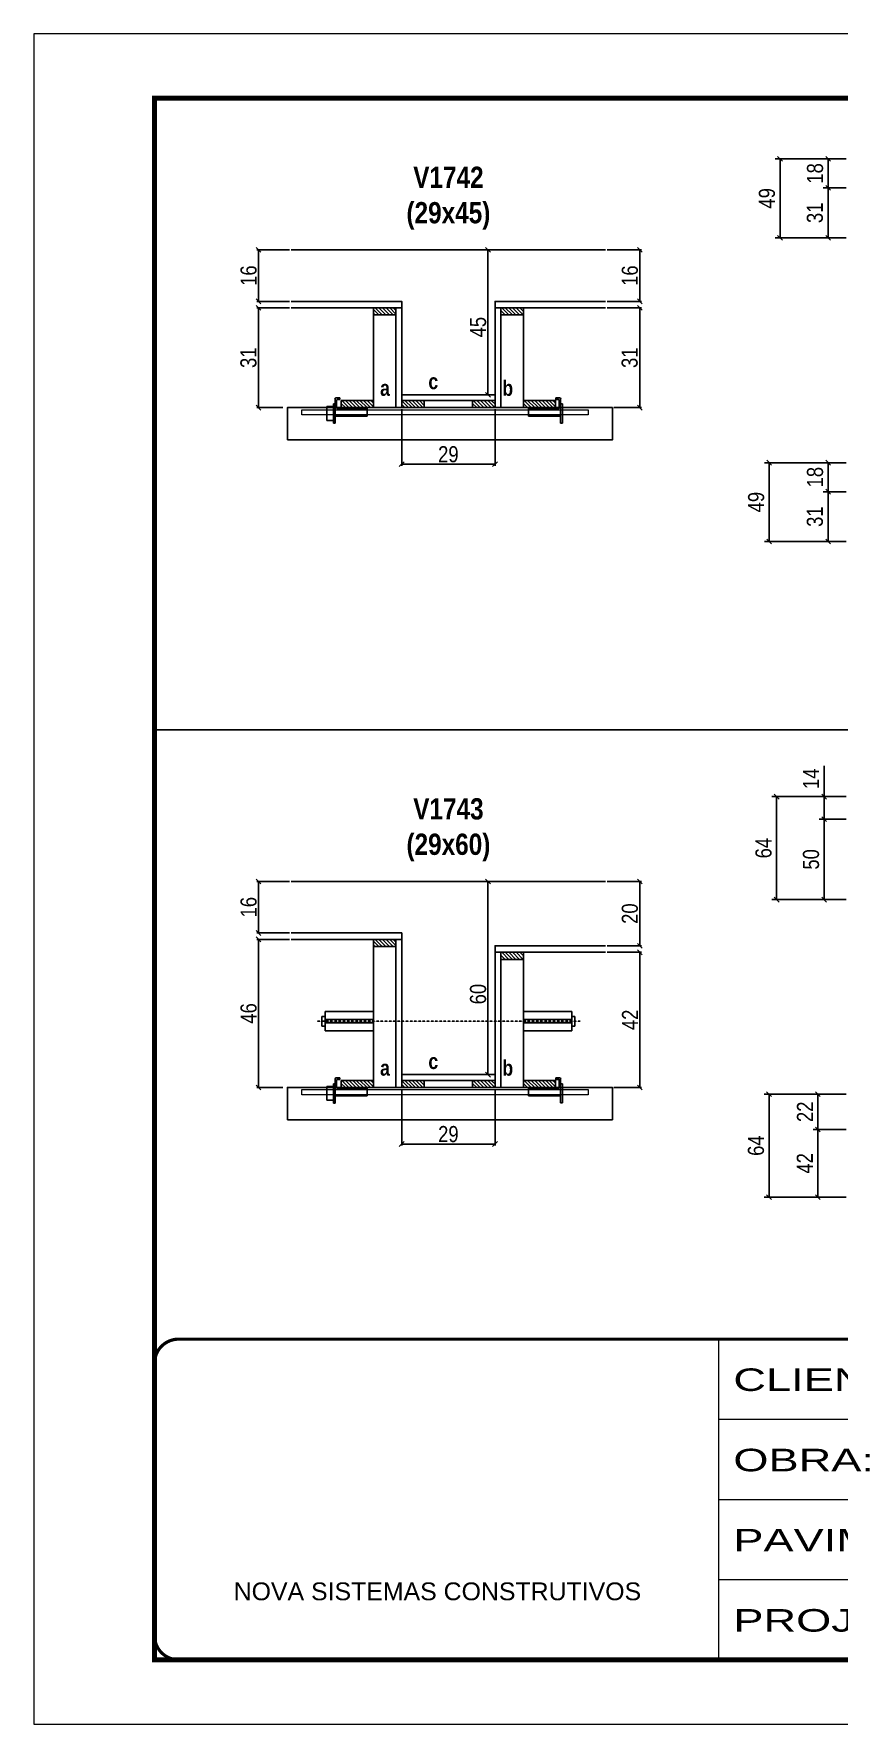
# Model space of a CAD drawing. Extents: x 3309 to 10008, y -2522 to 14608.
# Drawn here: x 8078 to 8578, y 6666 to 7716 of the extents above; entities that cross this region are included whole.
import ezdxf

# ---------------------------------------------------------------- set-up
doc = ezdxf.new("R2010")
doc.units = 0
for name, pattern in [('CONTINUO', [0]), ('DASHED', [0.75, 0.5, -0.25]), ('HIDDEN', [0.375, 0.25, -0.125])]:
    doc.linetypes.add(name, pattern=pattern)
for name, color, linetype in [('barrote', 251, 'Continuous'), ('COTA', 241, 'Continuous'), ('detalhes', 4, 'Continuous'), ('NOMENCLATURA', 7, 'Continuous'), ('Painéis', 200, 'Continuous'), ('presilha', 1, 'Continuous'), ('SARR_2.2x10', 60, 'Continuous'), ('SARR_2.2x7', 40, 'Continuous'), ('SARR_3.5x7', 81, 'Continuous'), ('TENSOR', 3, 'Continuous')]:
    doc.layers.add(name, color=color, linetype=linetype)
for name, color, linetype, lineweight in [('CONCRETO', 251, 'Continuous', 25), ('Folhas', 255, 'Continuous', 9), ('SARRAFO DE PRESSAO', 251, 'DASHED', 9), ('SCO-___-LAJ', 2, 'Continuous', 0)]:
    doc.layers.add(name, color=color, linetype=linetype, lineweight=lineweight)
doc.styles.add('ARIAL', font='arial.ttf')
doc.styles.add('COTA TECNICA', font='techl___.ttf', dxfattribs={"height": 10})
doc.styles.add('COTA TECNICA 2X', font='techl___.ttf', dxfattribs={"height": 10})
doc.styles.add('TECNICA', font='techb___.ttf', dxfattribs={"height": 10})
doc.styles.add('Tecnologia', font='')
doc.styles.get('Tecnologia').set_extended_font_data('Forgotten Futurist')
doc.dimstyles.new('PAINEL', dxfattribs={"dimtxt": 10, "dimasz": 3, "dimexe": 3, "dimexo": 3, "dimgap": 3, "dimtad": 1, "dimdec": 1, "dimzin": 12, "dimdsep": 46, "dimtxsty": 'COTA TECNICA', "dimblk1": 'OBLIQUE', "dimblk2": 'OBLIQUE', "dimsah": 1, "dimcen": 0.9, "dimclrd": 4, "dimclre": 4, "dimclrt": 240, "dimadec": 1, "dimazin": 3, "dimtfac": 1, "dimtdec": 1, "dimtmove": 0, "dimatfit": 3, "dimfxl": 1, "dimtolj": 1, "dimtzin": 12, "dimarcsym": 0})
doc.dimstyles.new('SECAO', dxfattribs={"dimscale": 0.333333, "dimtxt": 5, "dimasz": 9, "dimexe": 3, "dimexo": 3, "dimgap": 3, "dimtad": 1, "dimdec": 1, "dimlfac": 0.5, "dimzin": 12, "dimdsep": 46, "dimtxsty": 'COTA TECNICA 2X', "dimblk1": 'OBLIQUE', "dimblk2": 'OBLIQUE', "dimsah": 1, "dimcen": 0.9, "dimclrd": 4, "dimclre": 4, "dimclrt": 240, "dimadec": 1, "dimazin": 3, "dimtfac": 1, "dimtdec": 1, "dimtmove": 0, "dimatfit": 3, "dimfxl": 1, "dimtolj": 1, "dimtzin": 12, "dimarcsym": 0})

# ---------------------------------------------------------------- blocks, each defined once
blk = doc.blocks.new('9999999999')
at = {"color": 30, "linetype": 'CONTINUO'}
for p, q in [((98564.6, 34230.2), (98564.6, 34429.4)), ((98564.6, 34379.6), (99584, 34379.6)), ((98564.6, 34329.8), (99488, 34329.8)), ((98564.6, 34280), (99488, 34280))]:
    blk.add_line(p, q, dxfattribs=at)
at = {"color": 30, "linetype": 'CONTINUO', "const_width": 2}
blk.add_lwpolyline([(99584, 34230.2), (99584, 34414.4, 0.414214), (99569, 34429.4), (98229, 34429.4, 0.414214), (98214, 34414.4), (98214, 34245.2, 0.414214), (98229, 34230.2), (99584, 34230.2)], format="xyb", dxfattribs=at)
at = {"layer": 'Folhas'}
blk.add_lwpolyline([(98139, 34190.2), (99624, 34190.2), (99624, 35240.2), (98139, 35240.2)], close=True, dxfattribs=at)
at = {"layer": 'Folhas', "color": 30, "const_width": 3}
blk.add_lwpolyline([(98214, 34230.2), (99584, 34230.2), (99584, 35200.2), (98214, 35200.2)], close=True, dxfattribs=at)
at = {"color": 7, "linetype": 'Continuous', "ltscale": 5, "style": 'ARIAL'}
blk.add_text('NOVA SISTEMAS CONSTRUTIVOS', height=11.059, dxfattribs=at).set_placement((98263.2, 34267.2))
at = {"layer": 'Folhas', "color": 7, "style": 'Tecnologia', "width": 1.5}
for s, p in [('CLIENTE:', (98573.7, 34397.2)), ('OBRA:', (98573.7, 34347.3)), ('PAVIMENTO:', (98573.7, 34297.5)), ('PROJETO:', (98573.7, 34247.7))]:
    blk.add_text(s, height=14, dxfattribs=at).set_placement(p)
blk = doc.blocks.new('_Oblique')
at = {"color": 0, "linetype": 'ByBlock', "lineweight": -2}
blk.add_line((-0.5, -0.5), (0.5, 0.5), dxfattribs=at)
blk = doc.blocks.new('*D3491')
at = {"layer": 'COTA', "color": 4, "lineweight": -2, "transparency": 16777216}
for p, q in [((8306.5, 7483.2), (8306.5, 7448.1)), ((8364.5, 7483.2), (8364.5, 7448.1)), ((8364.5, 7449.1), (8306.5, 7449.1))]:
    blk.add_line(p, q, dxfattribs=at)
at = {"layer": 'Defpoints', "color": 0, "transparency": 16777216}
for p in [(8306.5, 7484.2), (8364.5, 7484.2), (8306.5, 7449.1)]:
    blk.add_point(p, dxfattribs=at)
at = {"layer": 'COTA', "color": 4, "lineweight": -2, "transparency": 16777216, "xscale": 3, "yscale": 3, "zscale": 3, "rotation": 180}
blk.add_blockref('_Oblique', (8306.5, 7449.1), dxfattribs=at)
at = {"layer": 'COTA', "color": 4, "lineweight": -2, "transparency": 16777216, "xscale": 3, "yscale": 3, "zscale": 3}
blk.add_blockref('_Oblique', (8364.5, 7449.1), dxfattribs=at)
at = {"layer": 'COTA', "color": 240, "transparency": 16777216, "insert": (8335.5, 7455.2), "char_height": 10, "attachment_point": 5, "style": 'COTA TECNICA 2X'}
blk.add_mtext('\\A1;29', dxfattribs=at)
blk = doc.blocks.new('PRESILHA METÁLICA 1')
at = {"layer": 'presilha'}
for p, q in [((7.5, 10.6), (7.5, 19.9)), ((12, 21), (8.6, 21)), ((9, 11.6), (9, 18.9)), ((12, 19.5), (9.6, 19.5)), ((12, 21), (12, 19.5)), ((0, 13), (6, 13)), ((0, 13), (0, 0)), ((6, 0), (0, 0)), ((6, 15.5), (7.5, 15.5)), ((6, -2.5), (6, 15.5)), ((6, 13), (6, 0)), ((7.5, 15.5), (7.5, -2.5)), ((37.5, 4.1), (7.5, 4.1)), ((37.5, 11), (9.6, 11)), ((37.5, 11), (37.5, 4.1)), ((7.5, -2.5), (6, -2.5))]:
    blk.add_line(p, q, dxfattribs=at)
for centre, radius, start, end in [((8.6, 19.9), 1.14, 90, 180), ((9.6, 18.9), 0.57, 90, 180), ((9.6, 11.6), 0.57, 180, 270)]:
    blk.add_arc(centre, radius, start, end, dxfattribs=at)
blk = doc.blocks.new('PRESILHA METÁLICA 2')
at = {"layer": 'presilha'}
for p, q in [((-5.2, 23.5), (-5.2, 22)), ((-5.2, 23.5), (-1.9, 23.5)), ((-5.2, 22), (-2.8, 22)), ((-2.2, 14.1), (-2.2, 21.4)), ((0.8, 18), (-0.8, 18)), ((-0.8, 18), (-0.8, 0)), ((-0.8, 14.6), (-0.8, 22.4)), ((0.8, 0), (0.8, 18)), ((-30.8, 13.5), (-30.8, 6.6)), ((-30.8, 13.5), (-2.8, 13.5)), ((-30.8, 6.6), (-0.8, 6.6)), ((-0.8, 0), (0.8, 0))]:
    blk.add_line(p, q, dxfattribs=at)
for centre, radius, start, end in [((-2.8, 21.4), 0.57, 0, 90), ((-1.9, 22.4), 1.14, 0, 90), ((-2.8, 14.1), 0.57, 270, 0)]:
    blk.add_arc(centre, radius, start, end, dxfattribs=at)
blk = doc.blocks.new('*D3492')
at = {"layer": 'COTA', "color": 4, "lineweight": -2, "transparency": 16777216}
for p, q in [((8236.8, 7546.2), (8216.5, 7546.2)), ((8217.5, 7546.2), (8217.5, 7484.2)), ((8232.7, 7484.2), (8216.5, 7484.2))]:
    blk.add_line(p, q, dxfattribs=at)
at = {"layer": 'Defpoints', "color": 0, "transparency": 16777216}
for p in [(8237.8, 7546.2), (8217.5, 7484.2), (8233.7, 7484.2)]:
    blk.add_point(p, dxfattribs=at)
at = {"layer": 'COTA', "color": 4, "lineweight": -2, "transparency": 16777216, "xscale": 3, "yscale": 3, "zscale": 3}
for p, rotation in [((8217.5, 7546.2), 90), ((8217.5, 7484.2), 270)]:
    blk.add_blockref('_Oblique', p, dxfattribs=dict(at, rotation=rotation))
at = {"layer": 'COTA', "color": 240, "transparency": 16777216, "insert": (8211.3, 7515.2), "char_height": 10, "attachment_point": 5, "rotation": 90, "style": 'COTA TECNICA 2X'}
blk.add_mtext('\\A1;31', dxfattribs=at)
blk = doc.blocks.new('*D3493')
at = {"layer": 'COTA', "color": 4, "lineweight": -2, "transparency": 16777216}
for p, q in [((8434.2, 7546.2), (8455.5, 7546.2)), ((8454.5, 7546.2), (8454.5, 7484.2)), ((8438.3, 7484.2), (8455.5, 7484.2))]:
    blk.add_line(p, q, dxfattribs=at)
at = {"layer": 'Defpoints', "color": 0, "transparency": 16777216}
for p in [(8433.2, 7546.2), (8437.3, 7484.2), (8454.5, 7484.2)]:
    blk.add_point(p, dxfattribs=at)
at = {"layer": 'COTA', "color": 4, "lineweight": -2, "transparency": 16777216, "xscale": 3, "yscale": 3, "zscale": 3}
for p, rotation in [((8454.5, 7546.2), 90), ((8454.5, 7484.2), 270)]:
    blk.add_blockref('_Oblique', p, dxfattribs=dict(at, rotation=rotation))
at = {"layer": 'COTA', "color": 240, "transparency": 16777216, "insert": (8448.2, 7515.2), "char_height": 10, "attachment_point": 5, "rotation": 90, "style": 'COTA TECNICA 2X'}
blk.add_mtext('\\A1;31', dxfattribs=at)
blk = doc.blocks.new('*D3494')
at = {"layer": 'COTA', "color": 4, "lineweight": -2, "transparency": 16777216}
for p, q in [((8363.5, 7582.2), (8359.1, 7582.2)), ((8360.1, 7492.2), (8360.1, 7582.2)), ((8363.5, 7492.2), (8359.1, 7492.2))]:
    blk.add_line(p, q, dxfattribs=at)
at = {"layer": 'Defpoints', "color": 0, "transparency": 16777216}
for p in [(8360.1, 7582.2), (8364.5, 7582.2), (8364.5, 7492.2)]:
    blk.add_point(p, dxfattribs=at)
at = {"layer": 'COTA', "color": 4, "lineweight": -2, "transparency": 16777216, "xscale": 3, "yscale": 3, "zscale": 3}
for p, rotation in [((8360.1, 7582.2), 90), ((8360.1, 7492.2), 270)]:
    blk.add_blockref('_Oblique', p, dxfattribs=dict(at, rotation=rotation))
at = {"layer": 'COTA', "color": 240, "transparency": 16777216, "insert": (8354, 7534.2), "char_height": 10, "attachment_point": 5, "rotation": 90, "style": 'COTA TECNICA 2X'}
blk.add_mtext('\\A1;45', dxfattribs=at)
blk = doc.blocks.new('*D3495')
at = {"layer": 'COTA', "color": 4, "lineweight": -2, "transparency": 16777216}
for p, q in [((8434.2, 7582.2), (8455.5, 7582.2)), ((8454.5, 7550.2), (8454.5, 7582.2)), ((8434.2, 7550.2), (8455.5, 7550.2))]:
    blk.add_line(p, q, dxfattribs=at)
at = {"layer": 'Defpoints', "color": 0, "transparency": 16777216}
for p in [(8433.2, 7582.2), (8454.5, 7582.2), (8433.2, 7550.2)]:
    blk.add_point(p, dxfattribs=at)
at = {"layer": 'COTA', "color": 4, "lineweight": -2, "transparency": 16777216, "xscale": 3, "yscale": 3, "zscale": 3}
for p, rotation in [((8454.5, 7582.2), 90), ((8454.5, 7550.2), 270)]:
    blk.add_blockref('_Oblique', p, dxfattribs=dict(at, rotation=rotation))
at = {"layer": 'COTA', "color": 240, "transparency": 16777216, "insert": (8448.3, 7566.2), "char_height": 10, "attachment_point": 5, "rotation": 90, "style": 'COTA TECNICA 2X'}
blk.add_mtext('\\A1;16', dxfattribs=at)
blk = doc.blocks.new('*D3521')
at = {"layer": 'COTA', "color": 4, "lineweight": -2, "transparency": 16777216}
for p, q in [((8236.8, 7582.2), (8216.5, 7582.2)), ((8217.5, 7550.2), (8217.5, 7582.2)), ((8236.8, 7550.2), (8216.5, 7550.2))]:
    blk.add_line(p, q, dxfattribs=at)
at = {"layer": 'Defpoints', "color": 0, "transparency": 16777216}
for p in [(8217.5, 7582.2), (8237.8, 7582.2), (8237.8, 7550.2)]:
    blk.add_point(p, dxfattribs=at)
at = {"layer": 'COTA', "color": 4, "lineweight": -2, "transparency": 16777216, "xscale": 3, "yscale": 3, "zscale": 3}
for p, rotation in [((8217.5, 7582.2), 90), ((8217.5, 7550.2), 270)]:
    blk.add_blockref('_Oblique', p, dxfattribs=dict(at, rotation=rotation))
at = {"layer": 'COTA', "color": 240, "transparency": 16777216, "insert": (8211.4, 7566.2), "char_height": 10, "attachment_point": 5, "rotation": 90, "style": 'COTA TECNICA 2X'}
blk.add_mtext('\\A1;16', dxfattribs=at)
blk = doc.blocks.new('*D3499')
at = {"layer": 'COTA', "color": 4, "lineweight": -2, "transparency": 16777216}
for p, q in [((8306.5, 7060.9), (8306.5, 7025.8)), ((8364.5, 7060.9), (8364.5, 7025.8)), ((8364.5, 7026.8), (8306.5, 7026.8))]:
    blk.add_line(p, q, dxfattribs=at)
at = {"layer": 'Defpoints', "color": 0, "transparency": 16777216}
for p in [(8306.5, 7061.9), (8364.5, 7061.9), (8306.5, 7026.8)]:
    blk.add_point(p, dxfattribs=at)
at = {"layer": 'COTA', "color": 4, "lineweight": -2, "transparency": 16777216, "xscale": 3, "yscale": 3, "zscale": 3, "rotation": 180}
blk.add_blockref('_Oblique', (8306.5, 7026.8), dxfattribs=at)
at = {"layer": 'COTA', "color": 4, "lineweight": -2, "transparency": 16777216, "xscale": 3, "yscale": 3, "zscale": 3}
blk.add_blockref('_Oblique', (8364.5, 7026.8), dxfattribs=at)
at = {"layer": 'COTA', "color": 240, "transparency": 16777216, "insert": (8335.5, 7032.9), "char_height": 10, "attachment_point": 5, "style": 'COTA TECNICA 2X'}
blk.add_mtext('\\A1;29', dxfattribs=at)
blk = doc.blocks.new('*D3500')
at = {"layer": 'COTA', "color": 4, "lineweight": -2, "transparency": 16777216}
for p, q in [((8236.8, 7153.9), (8216.5, 7153.9)), ((8217.5, 7153.9), (8217.5, 7061.9)), ((8232.7, 7061.9), (8216.5, 7061.9))]:
    blk.add_line(p, q, dxfattribs=at)
at = {"layer": 'Defpoints', "color": 0, "transparency": 16777216}
for p in [(8237.8, 7153.9), (8217.5, 7061.9), (8233.7, 7061.9)]:
    blk.add_point(p, dxfattribs=at)
at = {"layer": 'COTA', "color": 4, "lineweight": -2, "transparency": 16777216, "xscale": 3, "yscale": 3, "zscale": 3}
for p, rotation in [((8217.5, 7153.9), 90), ((8217.5, 7061.9), 270)]:
    blk.add_blockref('_Oblique', p, dxfattribs=dict(at, rotation=rotation))
at = {"layer": 'COTA', "color": 240, "transparency": 16777216, "insert": (8211.4, 7107.9), "char_height": 10, "attachment_point": 5, "rotation": 90, "style": 'COTA TECNICA 2X'}
blk.add_mtext('\\A1;46', dxfattribs=at)
blk = doc.blocks.new('*D3501')
at = {"layer": 'COTA', "color": 4, "lineweight": -2, "transparency": 16777216}
for p, q in [((8434.2, 7145.9), (8455.5, 7145.9)), ((8454.5, 7145.9), (8454.5, 7061.9)), ((8438.3, 7061.9), (8455.5, 7061.9))]:
    blk.add_line(p, q, dxfattribs=at)
at = {"layer": 'Defpoints', "color": 0, "transparency": 16777216}
for p in [(8433.2, 7145.9), (8437.3, 7061.9), (8454.5, 7061.9)]:
    blk.add_point(p, dxfattribs=at)
at = {"layer": 'COTA', "color": 4, "lineweight": -2, "transparency": 16777216, "xscale": 3, "yscale": 3, "zscale": 3}
for p, rotation in [((8454.5, 7145.9), 90), ((8454.5, 7061.9), 270)]:
    blk.add_blockref('_Oblique', p, dxfattribs=dict(at, rotation=rotation))
at = {"layer": 'COTA', "color": 240, "transparency": 16777216, "insert": (8448.4, 7103.9), "char_height": 10, "attachment_point": 5, "rotation": 90, "style": 'COTA TECNICA 2X'}
blk.add_mtext('\\A1;42', dxfattribs=at)
blk = doc.blocks.new('*D3502')
at = {"layer": 'COTA', "color": 4, "lineweight": -2, "transparency": 16777216}
for p, q in [((8363.5, 7189.9), (8359.1, 7189.9)), ((8360.1, 7069.9), (8360.1, 7189.9)), ((8363.5, 7069.9), (8359.1, 7069.9))]:
    blk.add_line(p, q, dxfattribs=at)
at = {"layer": 'Defpoints', "color": 0, "transparency": 16777216}
for p in [(8360.1, 7189.9), (8364.5, 7189.9), (8364.5, 7069.9)]:
    blk.add_point(p, dxfattribs=at)
at = {"layer": 'COTA', "color": 4, "lineweight": -2, "transparency": 16777216, "xscale": 3, "yscale": 3, "zscale": 3}
for p, rotation in [((8360.1, 7189.9), 90), ((8360.1, 7069.9), 270)]:
    blk.add_blockref('_Oblique', p, dxfattribs=dict(at, rotation=rotation))
at = {"layer": 'COTA', "color": 240, "transparency": 16777216, "insert": (8354, 7119.9), "char_height": 10, "attachment_point": 5, "rotation": 90, "style": 'COTA TECNICA 2X'}
blk.add_mtext('\\A1;60', dxfattribs=at)
blk = doc.blocks.new('*D3503')
at = {"layer": 'COTA', "color": 4, "lineweight": -2, "transparency": 16777216}
for p, q in [((8434.2, 7189.9), (8455.5, 7189.9)), ((8454.5, 7149.9), (8454.5, 7189.9)), ((8434.2, 7149.9), (8455.5, 7149.9))]:
    blk.add_line(p, q, dxfattribs=at)
at = {"layer": 'Defpoints', "color": 0, "transparency": 16777216}
for p in [(8433.2, 7189.9), (8454.5, 7189.9), (8433.2, 7149.9)]:
    blk.add_point(p, dxfattribs=at)
at = {"layer": 'COTA', "color": 4, "lineweight": -2, "transparency": 16777216, "xscale": 3, "yscale": 3, "zscale": 3}
for p, rotation in [((8454.5, 7189.9), 90), ((8454.5, 7149.9), 270)]:
    blk.add_blockref('_Oblique', p, dxfattribs=dict(at, rotation=rotation))
at = {"layer": 'COTA', "color": 240, "transparency": 16777216, "insert": (8448.3, 7169.9), "char_height": 10, "attachment_point": 5, "rotation": 90, "style": 'COTA TECNICA 2X'}
blk.add_mtext('\\A1;20', dxfattribs=at)
blk = doc.blocks.new('*D3523')
at = {"layer": 'COTA', "color": 4, "lineweight": -2, "transparency": 16777216}
for p, q in [((8236.8, 7189.9), (8216.5, 7189.9)), ((8217.5, 7157.9), (8217.5, 7189.9)), ((8236.8, 7157.9), (8216.5, 7157.9))]:
    blk.add_line(p, q, dxfattribs=at)
at = {"layer": 'Defpoints', "color": 0, "transparency": 16777216}
for p in [(8217.5, 7189.9), (8237.8, 7189.9), (8237.8, 7157.9)]:
    blk.add_point(p, dxfattribs=at)
at = {"layer": 'COTA', "color": 4, "lineweight": -2, "transparency": 16777216, "xscale": 3, "yscale": 3, "zscale": 3}
for p, rotation in [((8217.5, 7189.9), 90), ((8217.5, 7157.9), 270)]:
    blk.add_blockref('_Oblique', p, dxfattribs=dict(at, rotation=rotation))
at = {"layer": 'COTA', "color": 240, "transparency": 16777216, "insert": (8211.4, 7173.9), "char_height": 10, "attachment_point": 5, "rotation": 90, "style": 'COTA TECNICA 2X'}
blk.add_mtext('\\A1;16', dxfattribs=at)
blk = doc.blocks.new('*D3487')
at = {"layer": 'COTA', "color": 4, "lineweight": -2, "transparency": 16777216}
for p, q in [((8582.7, 7228.6), (8566, 7228.6)), ((8569, 7178.6), (8569, 7228.6)), ((8582.7, 7178.6), (8566, 7178.6))]:
    blk.add_line(p, q, dxfattribs=at)
at = {"layer": 'Defpoints', "color": 0, "transparency": 16777216}
for p in [(8569, 7228.6), (8585.7, 7228.6), (8585.7, 7178.6)]:
    blk.add_point(p, dxfattribs=at)
at = {"layer": 'COTA', "color": 4, "lineweight": -2, "transparency": 16777216, "xscale": 3, "yscale": 3, "zscale": 3}
for p, rotation in [((8569, 7228.6), 90), ((8569, 7178.6), 270)]:
    blk.add_blockref('_Oblique', p, dxfattribs=dict(at, rotation=rotation))
at = {"layer": 'COTA', "color": 240, "transparency": 16777216, "insert": (8560.9, 7203.6), "char_height": 10, "attachment_point": 5, "rotation": 90, "style": 'COTA TECNICA'}
blk.add_mtext('\\A1;50', dxfattribs=at)
blk = doc.blocks.new('*D3488')
at = {"layer": 'COTA', "color": 4, "lineweight": -2, "transparency": 16777216}
for p, q in [((8569, 7242.6), (8569, 7261.7)), ((8582.7, 7242.6), (8566, 7242.6)), ((8569, 7228.6), (8569, 7242.6)), ((8582.7, 7228.6), (8566, 7228.6))]:
    blk.add_line(p, q, dxfattribs=at)
at = {"layer": 'Defpoints', "color": 0, "transparency": 16777216}
for p in [(8569, 7242.6), (8585.7, 7242.6), (8585.7, 7228.6)]:
    blk.add_point(p, dxfattribs=at)
at = {"layer": 'COTA', "color": 4, "lineweight": -2, "transparency": 16777216, "xscale": 3, "yscale": 3, "zscale": 3}
for p, rotation in [((8569, 7242.6), 90), ((8569, 7228.6), 270)]:
    blk.add_blockref('_Oblique', p, dxfattribs=dict(at, rotation=rotation))
at = {"layer": 'COTA', "color": 240, "transparency": 16777216, "insert": (8560.9, 7253.7), "char_height": 10, "attachment_point": 5, "rotation": 90, "style": 'COTA TECNICA'}
blk.add_mtext('\\A1;14', dxfattribs=at)
blk = doc.blocks.new('*D3489')
at = {"layer": 'COTA', "color": 4, "lineweight": -2, "transparency": 16777216}
for p, q in [((8582.7, 7242.6), (8536.5, 7242.6)), ((8539.5, 7178.6), (8539.5, 7242.6)), ((8582.7, 7178.6), (8536.5, 7178.6))]:
    blk.add_line(p, q, dxfattribs=at)
at = {"layer": 'Defpoints', "color": 0, "transparency": 16777216}
for p in [(8539.5, 7242.6), (8585.7, 7242.6), (8585.7, 7178.6)]:
    blk.add_point(p, dxfattribs=at)
at = {"layer": 'COTA', "color": 4, "lineweight": -2, "transparency": 16777216, "xscale": 3, "yscale": 3, "zscale": 3}
for p, rotation in [((8539.5, 7242.6), 90), ((8539.5, 7178.6), 270)]:
    blk.add_blockref('_Oblique', p, dxfattribs=dict(at, rotation=rotation))
at = {"layer": 'COTA', "color": 240, "transparency": 16777216, "insert": (8531.4, 7210.6), "char_height": 10, "attachment_point": 5, "rotation": 90, "style": 'COTA TECNICA'}
blk.add_mtext('\\A1;64', dxfattribs=at)
blk = doc.blocks.new('*D3516')
at = {"layer": 'COTA', "color": 4, "lineweight": -2, "transparency": 16777216}
for p, q in [((8582.7, 7057.8), (8562.1, 7057.8)), ((8565.1, 7035.8), (8565.1, 7057.8)), ((8582.7, 7035.8), (8562.1, 7035.8))]:
    blk.add_line(p, q, dxfattribs=at)
at = {"layer": 'Defpoints', "color": 0, "transparency": 16777216}
for p in [(8565.1, 7057.8), (8585.7, 7057.8), (8585.7, 7035.8)]:
    blk.add_point(p, dxfattribs=at)
at = {"layer": 'COTA', "color": 4, "lineweight": -2, "transparency": 16777216, "xscale": 3, "yscale": 3, "zscale": 3}
for p, rotation in [((8565.1, 7057.8), 90), ((8565.1, 7035.8), 270)]:
    blk.add_blockref('_Oblique', p, dxfattribs=dict(at, rotation=rotation))
at = {"layer": 'COTA', "color": 240, "transparency": 16777216, "insert": (8557.1, 7046.8), "char_height": 10, "attachment_point": 5, "rotation": 90, "style": 'COTA TECNICA'}
blk.add_mtext('\\A1;22', dxfattribs=at)
blk = doc.blocks.new('*D3517')
at = {"layer": 'COTA', "color": 4, "lineweight": -2, "transparency": 16777216}
for p, q in [((8582.7, 7035.8), (8562.1, 7035.8)), ((8565.1, 7035.8), (8565.1, 6993.8)), ((8582.7, 6993.8), (8562.1, 6993.8))]:
    blk.add_line(p, q, dxfattribs=at)
at = {"layer": 'Defpoints', "color": 0, "transparency": 16777216}
for p in [(8585.7, 7035.8), (8565.1, 6993.8), (8585.7, 6993.8)]:
    blk.add_point(p, dxfattribs=at)
at = {"layer": 'COTA', "color": 4, "lineweight": -2, "transparency": 16777216, "xscale": 3, "yscale": 3, "zscale": 3}
for p, rotation in [((8565.1, 7035.8), 90), ((8565.1, 6993.8), 270)]:
    blk.add_blockref('_Oblique', p, dxfattribs=dict(at, rotation=rotation))
at = {"layer": 'COTA', "color": 240, "transparency": 16777216, "insert": (8557, 7014.8), "char_height": 10, "attachment_point": 5, "rotation": 90, "style": 'COTA TECNICA'}
blk.add_mtext('\\A1;42', dxfattribs=at)
blk = doc.blocks.new('*D3518')
at = {"layer": 'COTA', "color": 4, "lineweight": -2, "transparency": 16777216}
for p, q in [((8582.7, 7057.8), (8531.8, 7057.8)), ((8534.8, 6993.8), (8534.8, 7057.8)), ((8582.7, 6993.8), (8531.8, 6993.8))]:
    blk.add_line(p, q, dxfattribs=at)
at = {"layer": 'Defpoints', "color": 0, "transparency": 16777216}
for p in [(8534.8, 7057.8), (8585.7, 7057.8), (8585.7, 6993.8)]:
    blk.add_point(p, dxfattribs=at)
at = {"layer": 'COTA', "color": 4, "lineweight": -2, "transparency": 16777216, "xscale": 3, "yscale": 3, "zscale": 3}
for p, rotation in [((8534.8, 7057.8), 90), ((8534.8, 6993.8), 270)]:
    blk.add_blockref('_Oblique', p, dxfattribs=dict(at, rotation=rotation))
at = {"layer": 'COTA', "color": 240, "transparency": 16777216, "insert": (8526.7, 7025.8), "char_height": 10, "attachment_point": 5, "rotation": 90, "style": 'COTA TECNICA'}
blk.add_mtext('\\A1;64', dxfattribs=at)
blk = doc.blocks.new('*D3525')
at = {"layer": 'COTA', "color": 4, "lineweight": -2, "transparency": 16777216}
for p, q in [((8582.7, 7620.7), (8568.5, 7620.7)), ((8571.5, 7589.7), (8571.5, 7620.7)), ((8582.7, 7589.7), (8568.5, 7589.7))]:
    blk.add_line(p, q, dxfattribs=at)
at = {"layer": 'Defpoints', "color": 0, "transparency": 16777216}
for p in [(8571.5, 7620.7), (8585.7, 7620.7, 0), (8585.7, 7589.7, 0)]:
    blk.add_point(p, dxfattribs=at)
at = {"layer": 'COTA', "color": 4, "lineweight": -2, "transparency": 16777216, "xscale": 3, "yscale": 3, "zscale": 3}
for p, rotation in [((8571.5, 7620.7), 90), ((8571.5, 7589.7), 270)]:
    blk.add_blockref('_Oblique', p, dxfattribs=dict(at, rotation=rotation))
at = {"layer": 'COTA', "color": 240, "transparency": 16777216, "insert": (8563.3, 7605.2), "char_height": 10, "attachment_point": 5, "rotation": 90, "style": 'COTA TECNICA'}
blk.add_mtext('\\A1;31', dxfattribs=at)
blk = doc.blocks.new('*D3526')
at = {"layer": 'COTA', "color": 4, "lineweight": -2, "transparency": 16777216}
for p, q in [((8582.7, 7638.7), (8568.5, 7638.7)), ((8571.5, 7620.7), (8571.5, 7638.7)), ((8582.7, 7620.7), (8568.5, 7620.7))]:
    blk.add_line(p, q, dxfattribs=at)
at = {"layer": 'Defpoints', "color": 0, "transparency": 16777216}
for p in [(8571.5, 7638.7), (8585.7, 7638.7, 0), (8585.7, 7620.7, 0)]:
    blk.add_point(p, dxfattribs=at)
at = {"layer": 'COTA', "color": 4, "lineweight": -2, "transparency": 16777216, "xscale": 3, "yscale": 3, "zscale": 3}
for p, rotation in [((8571.5, 7638.7), 90), ((8571.5, 7620.7), 270)]:
    blk.add_blockref('_Oblique', p, dxfattribs=dict(at, rotation=rotation))
at = {"layer": 'COTA', "color": 240, "transparency": 16777216, "insert": (8563.4, 7629.7), "char_height": 10, "attachment_point": 5, "rotation": 90, "style": 'COTA TECNICA'}
blk.add_mtext('\\A1;18', dxfattribs=at)
blk = doc.blocks.new('*D3527')
at = {"layer": 'COTA', "color": 4, "lineweight": -2, "transparency": 16777216}
for p, q in [((8582.7, 7638.7), (8538.6, 7638.7)), ((8541.6, 7589.7), (8541.6, 7638.7)), ((8582.7, 7589.7), (8538.6, 7589.7))]:
    blk.add_line(p, q, dxfattribs=at)
at = {"layer": 'Defpoints', "color": 0, "transparency": 16777216}
for p in [(8541.6, 7638.7), (8585.7, 7638.7, 0), (8585.7, 7589.7, 0)]:
    blk.add_point(p, dxfattribs=at)
at = {"layer": 'COTA', "color": 4, "lineweight": -2, "transparency": 16777216, "xscale": 3, "yscale": 3, "zscale": 3}
for p, rotation in [((8541.6, 7638.7), 90), ((8541.6, 7589.7), 270)]:
    blk.add_blockref('_Oblique', p, dxfattribs=dict(at, rotation=rotation))
at = {"layer": 'COTA', "color": 240, "transparency": 16777216, "insert": (8533.5, 7614.2), "char_height": 10, "attachment_point": 5, "rotation": 90, "style": 'COTA TECNICA'}
blk.add_mtext('\\A1;49', dxfattribs=at)
blk = doc.blocks.new('*D3538')
at = {"layer": 'COTA', "color": 4, "lineweight": -2, "transparency": 16777216}
for p, q in [((8582.7, 7432), (8568.5, 7432)), ((8571.5, 7432), (8571.5, 7401)), ((8582.7, 7401), (8568.5, 7401))]:
    blk.add_line(p, q, dxfattribs=at)
at = {"layer": 'Defpoints', "color": 0, "transparency": 16777216}
for p in [(8585.7, 7432, 0), (8571.5, 7401), (8585.7, 7401, 0)]:
    blk.add_point(p, dxfattribs=at)
at = {"layer": 'COTA', "color": 4, "lineweight": -2, "transparency": 16777216, "xscale": 3, "yscale": 3, "zscale": 3}
for p, rotation in [((8571.5, 7432), 90), ((8571.5, 7401), 270)]:
    blk.add_blockref('_Oblique', p, dxfattribs=dict(at, rotation=rotation))
at = {"layer": 'COTA', "color": 240, "transparency": 16777216, "insert": (8563.3, 7416.5), "char_height": 10, "attachment_point": 5, "rotation": 90, "style": 'COTA TECNICA'}
blk.add_mtext('\\A1;31', dxfattribs=at)
blk = doc.blocks.new('*D3539')
at = {"layer": 'COTA', "color": 4, "lineweight": -2, "transparency": 16777216}
for p, q in [((8582.7, 7450), (8531.9, 7450)), ((8534.9, 7401), (8534.9, 7450)), ((8582.7, 7401), (8531.9, 7401))]:
    blk.add_line(p, q, dxfattribs=at)
at = {"layer": 'Defpoints', "color": 0, "transparency": 16777216}
for p in [(8534.9, 7450), (8585.7, 7450, 0), (8585.7, 7401, 0)]:
    blk.add_point(p, dxfattribs=at)
at = {"layer": 'COTA', "color": 4, "lineweight": -2, "transparency": 16777216, "xscale": 3, "yscale": 3, "zscale": 3}
for p, rotation in [((8534.9, 7450), 90), ((8534.9, 7401), 270)]:
    blk.add_blockref('_Oblique', p, dxfattribs=dict(at, rotation=rotation))
at = {"layer": 'COTA', "color": 240, "transparency": 16777216, "insert": (8526.8, 7425.5), "char_height": 10, "attachment_point": 5, "rotation": 90, "style": 'COTA TECNICA'}
blk.add_mtext('\\A1;49', dxfattribs=at)
blk = doc.blocks.new('*D3540')
at = {"layer": 'COTA', "color": 4, "lineweight": -2, "transparency": 16777216}
for p, q in [((8582.7, 7450), (8568.5, 7450)), ((8571.5, 7432), (8571.5, 7450)), ((8582.7, 7432), (8568.5, 7432))]:
    blk.add_line(p, q, dxfattribs=at)
at = {"layer": 'Defpoints', "color": 0, "transparency": 16777216}
for p in [(8571.5, 7450), (8585.7, 7450, 0), (8585.7, 7432, 0)]:
    blk.add_point(p, dxfattribs=at)
at = {"layer": 'COTA', "color": 4, "lineweight": -2, "transparency": 16777216, "xscale": 3, "yscale": 3, "zscale": 3}
for p, rotation in [((8571.5, 7450), 90), ((8571.5, 7432), 270)]:
    blk.add_blockref('_Oblique', p, dxfattribs=dict(at, rotation=rotation))
at = {"layer": 'COTA', "color": 240, "transparency": 16777216, "insert": (8563.4, 7441), "char_height": 10, "attachment_point": 5, "rotation": 90, "style": 'COTA TECNICA'}
blk.add_mtext('\\A1;18', dxfattribs=at)

msp = doc.modelspace()

# ---------------------------------------------------------------- hatches: boundary and pattern name
at = {"layer": 'SARR_2.2x10'}
h = msp.add_hatch(dxfattribs=at)
h.set_pattern_fill('ANSI31', color=256, scale=0.5, angle=90)
h.set_pattern_definition([(135, (41462.4724, -116027.9706), (-1.122532015, -1.122532015), [])])
h.paths.add_polyline_path([(8268.93, 7488.6), (8268.93, 7484.2), (8288.93, 7484.2), (8288.93, 7488.6)])
h = msp.add_hatch(dxfattribs=at)
h.set_pattern_fill('ANSI31', color=256, scale=0.5, angle=90)
h.set_pattern_definition([(135, (41575.6724, -116027.9706), (-1.122532015, -1.122532015), [])])
h.paths.add_polyline_path([(8382.13, 7488.6), (8382.13, 7484.2), (8402.13, 7484.2), (8402.13, 7488.6)])
h = msp.add_hatch(dxfattribs=at)
h.set_pattern_fill('ANSI31', color=256, scale=0.5, angle=90)
h.set_pattern_definition([(135, (41462.4724, -116450.2713), (-1.122532015, -1.122532015), [])])
h.paths.add_polyline_path([(8268.93, 7066.3), (8268.93, 7061.9), (8288.93, 7061.9), (8288.93, 7066.3)])
h = msp.add_hatch(dxfattribs=at)
h.set_pattern_fill('ANSI31', color=256, scale=0.5, angle=90)
h.set_pattern_definition([(135, (41575.6724, -116450.2713), (-1.122532015, -1.122532015), [])])
h.paths.add_polyline_path([(8382.13, 7066.3), (8382.13, 7061.9), (8402.13, 7061.9), (8402.13, 7066.3)])
at = {"layer": 'SARR_2.2x7'}
h = msp.add_hatch(dxfattribs=at)
h.set_pattern_fill('ANSI31', color=256, scale=0.5, angle=90)
h.set_pattern_definition([(135, (41476.4724, -115970.3706), (-1.122532015, -1.122532015), [])])
h.paths.add_polyline_path([(8302.93, 7546.2), (8302.93, 7541.8), (8288.93, 7541.8), (8288.93, 7546.2)])
h = msp.add_hatch(dxfattribs=at)
h.set_pattern_fill('ANSI31', color=256, scale=0.5, angle=90)
h.set_pattern_definition([(135, (41476.4724, -115970.3706), (-1.122532015, -1.122532015), [])])
h.paths.add_polyline_path([(8368.13, 7546.2), (8368.13, 7541.8), (8382.13, 7541.8), (8382.13, 7546.2)])
h = msp.add_hatch(dxfattribs=at)
h.set_pattern_fill('ANSI31', color=256, scale=0.5, angle=90)
h.set_pattern_definition([(135, (41542.0724, -116027.9706), (-1.122532015, -1.122532015), [])])
h.paths.add_polyline_path([(8320.53, 7484.2), (8320.53, 7488.6), (8306.53, 7488.6), (8306.53, 7484.2)])
h = msp.add_hatch(dxfattribs=at)
h.set_pattern_fill('ANSI31', color=256, scale=0.5, angle=90)
h.set_pattern_definition([(135, (41562.0724, -116027.9706), (-1.122532015, -1.122532015), [])])
h.paths.add_polyline_path([(8350.53, 7488.6), (8350.53, 7484.2), (8364.53, 7484.2), (8364.53, 7488.6)])
h = msp.add_hatch(dxfattribs=at)
h.set_pattern_fill('ANSI31', color=256, scale=0.5, angle=90)
h.set_pattern_definition([(135, (41476.4724, -116362.6713), (-1.122532015, -1.122532015), [])])
h.paths.add_polyline_path([(8302.93, 7153.9), (8302.93, 7149.5), (8288.93, 7149.5), (8288.93, 7153.9)])
h = msp.add_hatch(dxfattribs=at)
h.set_pattern_fill('ANSI31', color=256, scale=0.5, angle=90)
h.set_pattern_definition([(135, (41476.4724, -116370.6713), (-1.122532015, -1.122532015), [])])
h.paths.add_polyline_path([(8368.13, 7145.9), (8368.13, 7141.5), (8382.13, 7141.5), (8382.13, 7145.9)])
h = msp.add_hatch(dxfattribs=at)
h.set_pattern_fill('ANSI31', color=256, scale=0.5, angle=90)
h.set_pattern_definition([(135, (41542.0724, -116450.2713), (-1.122532015, -1.122532015), [])])
h.paths.add_polyline_path([(8320.53, 7061.9), (8320.53, 7066.3), (8306.53, 7066.3), (8306.53, 7061.9)])
h = msp.add_hatch(dxfattribs=at)
h.set_pattern_fill('ANSI31', color=256, scale=0.5, angle=90)
h.set_pattern_definition([(135, (41562.0724, -116450.2713), (-1.122532015, -1.122532015), [])])
h.paths.add_polyline_path([(8350.53, 7066.3), (8350.53, 7061.9), (8364.53, 7061.9), (8364.53, 7066.3)])

# ---------------------------------------------------------------- linework, layer by layer
at = {"ltscale": 3}
for p, q in [((8258.93, 7109.07), (8258.93, 7097.07)), ((8258.93, 7109.07), (8288.93, 7109.07)), ((8412.13, 7109.07), (8382.13, 7109.07)), ((8412.13, 7109.07), (8412.13, 7097.07)), ((8256.93, 7106.07), (8256.93, 7100.07)), ((8258.93, 7106.07), (8256.93, 7106.07)), ((8258.93, 7100.07), (8256.93, 7100.07)), ((8288.93, 7104.07), (8258.93, 7104.07)), ((8288.93, 7102.07), (8258.93, 7102.07)), ((8382.13, 7104.07), (8412.13, 7104.07)), ((8382.13, 7102.07), (8412.13, 7102.07)), ((8414.13, 7106.07), (8412.13, 7106.07)), ((8412.13, 7100.07), (8414.13, 7100.07)), ((8414.13, 7106.07), (8414.13, 7100.07)), ((8258.93, 7097.07), (8288.93, 7097.07)), ((8412.13, 7097.07), (8382.13, 7097.07))]:
    msp.add_line(p, q, dxfattribs=at)
at = {"layer": 'barrote'}
for points in [[(8235.48, 7464.2), (8437.4, 7464.2), (8437.4, 7484.2), (8235.48, 7484.2)], [(8235.48, 7041.9), (8437.4, 7041.9), (8437.4, 7061.9), (8235.48, 7061.9)]]:
    msp.add_lwpolyline(points, close=True, dxfattribs=at)
at = {"layer": 'CONCRETO', "linetype": 'Continuous'}
for p, q in [((8433.23, 7582.2), (8237.83, 7582.2)), ((8433.23, 7189.9), (8237.83, 7189.9))]:
    msp.add_line(p, q, dxfattribs=at)
at = {"layer": 'COTA'}
msp.add_line((8152.87, 7284.11), (9522.87, 7284.11), dxfattribs=at)
at = {"layer": 'detalhes', "color": 250}
for p, q in [((8235.48, 7464.2), (8235.48, 7484.2)), ((8235.48, 7041.9), (8235.48, 7061.9))]:
    msp.add_line(p, q, dxfattribs=at)
at = {"layer": 'Painéis', "linetype": 'Continuous', "elevation": 0}
for points in [[(8237.83, 7546.2), (8306.53, 7546.2), (8306.53, 7550.2), (8237.83, 7550.2)], [(8433.23, 7546.2), (8364.53, 7546.2), (8364.53, 7550.2), (8433.23, 7550.2)], [(8237.83, 7153.9), (8306.53, 7153.9), (8306.53, 7157.9), (8237.83, 7157.9)], [(8433.23, 7145.9), (8364.53, 7145.9), (8364.53, 7149.9), (8433.23, 7149.9)]]:
    msp.add_lwpolyline(points, dxfattribs=at)
at = {"layer": 'Painéis', "linetype": 'Continuous'}
for points in [[(8302.93, 7484.2), (8302.93, 7546.2), (8306.53, 7546.2), (8306.53, 7484.2)], [(8368.13, 7484.2), (8368.13, 7546.2), (8364.53, 7546.2), (8364.53, 7484.2)], [(8364.53, 7492.2), (8306.53, 7492.2), (8306.53, 7488.6), (8364.53, 7488.6)], [(8302.93, 7061.9), (8302.93, 7153.9), (8306.53, 7153.9), (8306.53, 7061.9)], [(8368.13, 7061.9), (8368.13, 7145.9), (8364.53, 7145.9), (8364.53, 7061.9)], [(8364.53, 7069.9), (8306.53, 7069.9), (8306.53, 7066.3), (8364.53, 7066.3)]]:
    msp.add_lwpolyline(points, close=True, dxfattribs=at)
at = {"layer": 'SARR_2.2x10'}
for points in [[(8268.93, 7488.6), (8288.93, 7488.6), (8288.93, 7484.2), (8268.93, 7484.2)], [(8382.13, 7488.6), (8402.13, 7488.6), (8402.13, 7484.2), (8382.13, 7484.2)], [(8268.93, 7066.3), (8288.93, 7066.3), (8288.93, 7061.9), (8268.93, 7061.9)], [(8382.13, 7066.3), (8402.13, 7066.3), (8402.13, 7061.9), (8382.13, 7061.9)]]:
    msp.add_lwpolyline(points, close=True, dxfattribs=at)
at = {"layer": 'SARR_2.2x7', "elevation": 0}
for points in [[(8288.93, 7546.2), (8302.93, 7546.2), (8302.93, 7541.8), (8288.93, 7541.8)], [(8382.13, 7546.2), (8368.13, 7546.2), (8368.13, 7541.8), (8382.13, 7541.8)], [(8288.93, 7153.9), (8302.93, 7153.9), (8302.93, 7149.5), (8288.93, 7149.5)], [(8382.13, 7145.9), (8368.13, 7145.9), (8368.13, 7141.5), (8382.13, 7141.5)]]:
    msp.add_lwpolyline(points, close=True, dxfattribs=at)
at = {"layer": 'SARR_2.2x7'}
for points in [[(8306.53, 7488.6), (8320.53, 7488.6), (8320.53, 7484.2), (8306.53, 7484.2)], [(8364.53, 7488.6), (8350.53, 7488.6), (8350.53, 7484.2), (8364.53, 7484.2)], [(8306.53, 7066.3), (8320.53, 7066.3), (8320.53, 7061.9), (8306.53, 7061.9)], [(8364.53, 7066.3), (8350.53, 7066.3), (8350.53, 7061.9), (8364.53, 7061.9)]]:
    msp.add_lwpolyline(points, close=True, dxfattribs=at)
at = {"layer": 'SARR_3.5x7'}
for points in [[(8302.93, 7541.8), (8288.93, 7541.8), (8288.93, 7484.2), (8302.93, 7484.2)], [(8368.13, 7541.8), (8382.13, 7541.8), (8382.13, 7484.2), (8368.13, 7484.2)], [(8302.93, 7149.5), (8288.93, 7149.5), (8288.93, 7061.9), (8302.93, 7061.9)], [(8368.13, 7141.5), (8382.13, 7141.5), (8382.13, 7061.9), (8368.13, 7061.9)]]:
    msp.add_lwpolyline(points, close=True, dxfattribs=at)
at = {"layer": 'SCO-___-LAJ', "color": 1}
for points in [[(8244.48, 7482.87), (8422.32, 7482.87), (8422.32, 7479.67), (8244.48, 7479.67)], [(8244.48, 7060.56), (8422.32, 7060.56), (8422.32, 7057.37), (8244.48, 7057.37)]]:
    msp.add_lwpolyline(points, close=True, dxfattribs=at)
at = {"layer": 'TENSOR', "linetype": 'HIDDEN', "ltscale": 0.5}
msp.add_line((8253.93, 7103.07), (8417.44, 7103.07), dxfattribs=at)

# ---------------------------------------------------------------- block references
at = {"layer": 'presilha', "xscale": 0.6666666666666666, "yscale": 0.6666666666666666, "zscale": 0.6666666666666666}
for name, p in [('PRESILHA METÁLICA 1', (8260.07, 7476.23)), ('PRESILHA METÁLICA 2', (8405.81, 7474.57)), ('PRESILHA METÁLICA 1', (8260.07, 7053.93)), ('PRESILHA METÁLICA 2', (8405.81, 7052.27))]:
    msp.add_blockref(name, p, dxfattribs=at)
at = {"layer": 'SARRAFO DE PRESSAO', "color": 6, "linetype": 'ByBlock'}
msp.add_blockref('9999999999', (-90061.11, -27523.8), dxfattribs=at)

# ---------------------------------------------------------------- texts
at = {"layer": 'detalhes', "style": 'TECNICA'}
for s, p in [('a', (8293.06, 7491.56)), ('c', (8323.08, 7495.67)), ('b', (8369.03, 7491.55)), ('c', (8323.08, 7073.37)), ('b', (8369.03, 7069.25)), ('a', (8293.06, 7069.26))]:
    msp.add_text(s, height=9.6, dxfattribs=at).set_placement(p)
at = {"layer": 'NOMENCLATURA', "char_height": 13.2, "attachment_point": 2, "style": 'TECNICA'}
for s, insert in [('V1742\\P(29x45)', (8335.53, 7633.89)), ('V1743\\P(29x60)', (8335.53, 7241.59))]:
    msp.add_mtext_dynamic_manual_height_columns(s, width=300.2766, gutter_width=1, heights=[0], dxfattribs=dict(at, insert=insert))

# ---------------------------------------------------------------- dimensions: what is measured, and where the dimension line sits
at = {"layer": 'COTA'}
for base, p1, p2, dimstyle, picture, middle in [((8541.61, 7638.67), (8585.73, 7589.67, 0), (8585.73, 7638.67, 0), 'PAINEL', '*D3527', (8533.5, 7614.17)), ((8571.48, 7638.67), (8585.73, 7620.67, 0), (8585.73, 7638.67, 0), 'PAINEL', '*D3526', (8563.38, 7629.67)), ((8571.48, 7620.67), (8585.73, 7589.67, 0), (8585.73, 7620.67, 0), 'PAINEL', '*D3525', (8563.26, 7605.17)), ((8217.49, 7582.2), (8237.83, 7550.2), (8237.83, 7582.2), 'SECAO', '*D3521', (8211.38, 7566.2)), ((8454.45, 7582.2), (8433.23, 7550.2), (8433.23, 7582.2), 'SECAO', '*D3495', (8448.35, 7566.2)), ((8217.49, 7484.2, 0), (8237.83, 7546.2), (8233.72, 7484.2, 0), 'SECAO', '*D3492', (8211.27, 7515.2, 0)), ((8454.45, 7484.2, 0), (8433.23, 7546.2), (8437.35, 7484.2, 0), 'SECAO', '*D3493', (8448.23, 7515.2, 0)), ((8534.88, 7449.96), (8585.73, 7400.96, 0), (8585.73, 7449.96, 0), 'PAINEL', '*D3539', (8526.78, 7425.46)), ((8571.48, 7449.96), (8585.73, 7431.96, 0), (8585.73, 7449.96, 0), 'PAINEL', '*D3540', (8563.38, 7440.96)), ((8571.48, 7400.96), (8585.73, 7431.96, 0), (8585.73, 7400.96, 0), 'PAINEL', '*D3538', (8563.26, 7416.46)), ((8568.98, 7242.61, 0), (8585.73, 7228.61, 0), (8585.73, 7242.61, 0), 'PAINEL', '*D3488', (8560.91, 7253.67, 0)), ((8539.48, 7242.61, 0), (8585.73, 7178.61, 0), (8585.73, 7242.61, 0), 'PAINEL', '*D3489', (8531.38, 7210.61, 0)), ((8568.98, 7228.61, 0), (8585.73, 7178.61, 0), (8585.73, 7228.61, 0), 'PAINEL', '*D3487', (8560.87, 7203.61, 0)), ((8217.49, 7189.9), (8237.83, 7157.9), (8237.83, 7189.9), 'SECAO', '*D3523', (8211.38, 7173.9)), ((8454.45, 7189.9), (8433.23, 7149.9), (8433.23, 7189.9), 'SECAO', '*D3503', (8448.35, 7169.9)), ((8217.49, 7061.9, 0), (8237.83, 7153.9), (8233.72, 7061.9, 0), 'SECAO', '*D3500', (8211.38, 7107.9, 0)), ((8454.45, 7061.9, 0), (8433.23, 7145.9), (8437.35, 7061.9, 0), 'SECAO', '*D3501', (8448.38, 7103.9, 0)), ((8534.82, 7057.84, 0), (8585.73, 6993.84, 0), (8585.73, 7057.84, 0), 'PAINEL', '*D3518', (8526.71, 7025.84, 0)), ((8565.05, 7057.84, 0), (8585.73, 7035.84, 0), (8585.73, 7057.84, 0), 'PAINEL', '*D3516', (8557.05, 7046.84, 0)), ((8565.05, 6993.84, 0), (8585.73, 7035.84, 0), (8585.73, 6993.84, 0), 'PAINEL', '*D3517', (8556.98, 7014.84, 0))]:
    dim = msp.add_linear_dim(base=base, p1=p1, p2=p2, angle=90, dimstyle=dimstyle, dxfattribs=at)
    dim.commit()
    dim.dimension.update_dxf_attribs({"geometry": picture, "text_midpoint": middle})
for base, p1, p2, angle, picture, middle in [((8360.14, 7582.2), (8364.53, 7492.2), (8364.53, 7582.2), 90, '*D3494', (8360.14, 7534.2)), ((8306.53, 7449.11), (8364.53, 7484.2), (8306.53, 7484.2), 180, '*D3491', (8335.53, 7449.11)), ((8360.14, 7189.9), (8364.53, 7069.9), (8364.53, 7189.9), 90, '*D3502', (8360.14, 7119.9)), ((8306.53, 7026.81), (8364.53, 7061.9), (8306.53, 7061.9), 180, '*D3499', (8335.53, 7026.81))]:
    dim = msp.add_linear_dim(base=base, p1=p1, p2=p2, angle=angle, dimstyle='SECAO', dxfattribs=at)
    dim.commit()
    dim.dimension.update_dxf_attribs({"geometry": picture, "text_midpoint": middle, "dimtype": 160})

doc.saveas('drawing.dxf')
